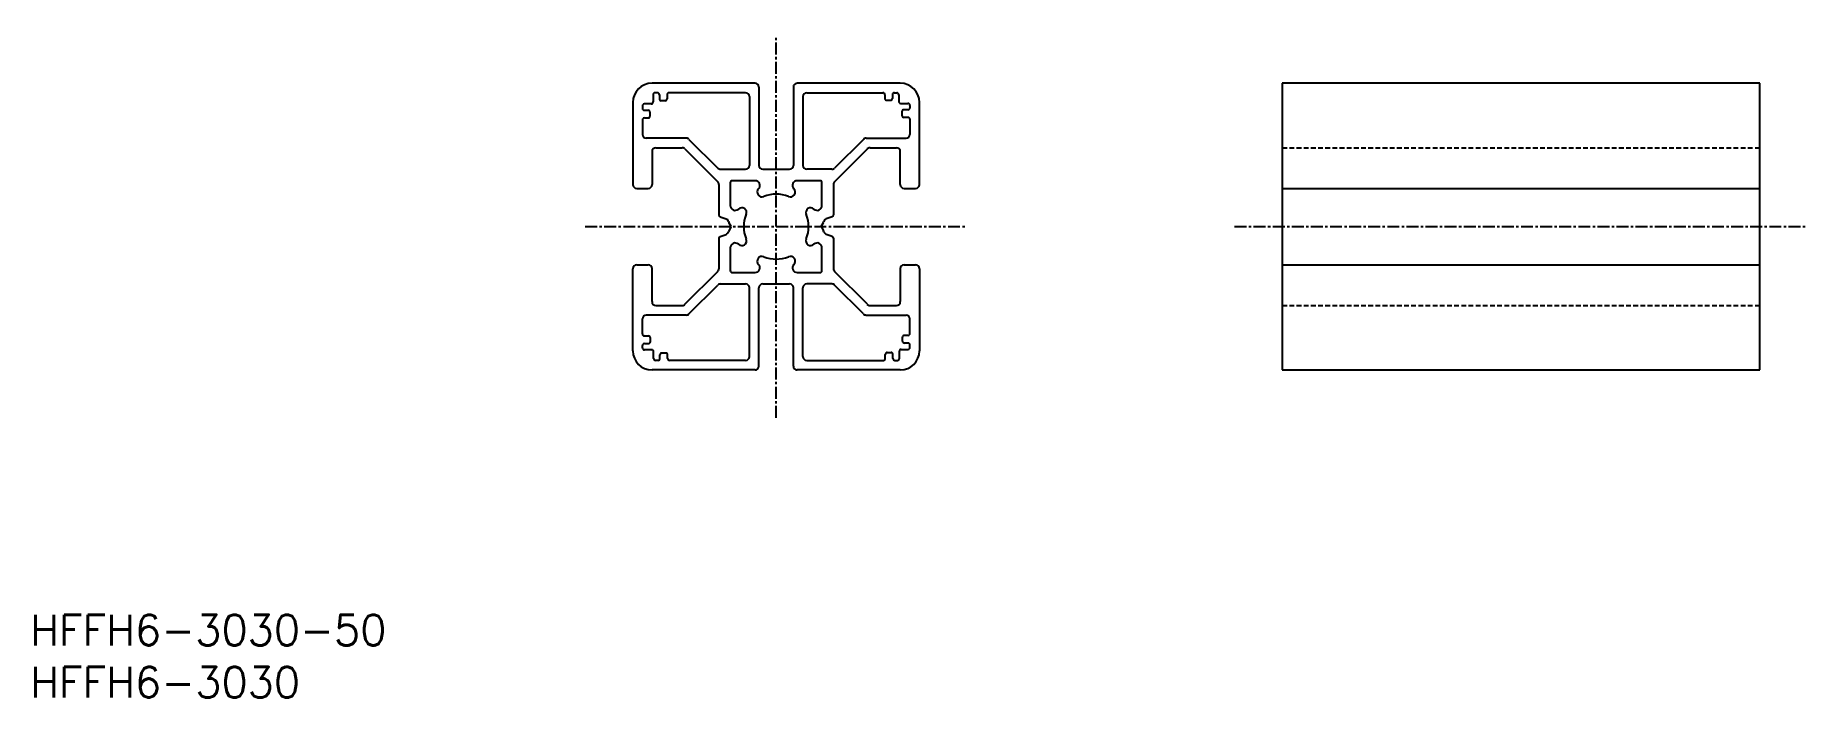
# Model space of a CAD drawing. Extents: x -55 to 131, y -29 to 41.
import ezdxf

# ---------------------------------------------------------------- set-up
doc = ezdxf.new("R2010")
doc.units = 0
doc.linetypes.add('CENTER', pattern=[2, 1.25, -0.25, 0.25, -0.25])
doc.linetypes.add('DASHED', pattern=[0.75, 0.5, -0.25])
doc.layers.get('0').update_dxf_attribs({"linetype": 'CONTINUOUS'})
doc.layers.add('CENTER', color=1, linetype='CENTER')
doc.styles.get("Standard").update_dxf_attribs({"font": 'txt.shx', "bigfont": 'bigfont.shx'})

msp = doc.modelspace()

# ---------------------------------------------------------------- linework, layer by layer
at = {"linetype": 'CONTINUOUS'}
for p, q in [((20.3, 35.71), (9.5, 35.71)), ((20.7, 35.31), (20.7, 27.11)), ((24.3, 35.31), (24.3, 27.11)), ((35.5, 35.71), (24.7, 35.71)), ((7.5, 33.71), (7.5, 25.11)), ((9.41, 33.55), (8.7, 33.55)), ((9.61, 34.51), (9.61, 33.75)), ((10.07, 34.71), (9.81, 34.71)), ((10.27, 34.51), (10.27, 34.51)), ((10.27, 34.51), (10.27, 34.08)), ((10.87, 33.88), (10.47, 33.88)), ((11.07, 34.51), (11.07, 34.51)), ((11.07, 34.51), (11.07, 34.08)), ((19.3, 34.71), (11.27, 34.71)), ((19.7, 34.31), (19.7, 27.11)), ((25.3, 34.31), (25.3, 27.11)), ((25.7, 34.71), (33.68, 34.71)), ((33.88, 34.51), (33.88, 34.51)), ((33.88, 34.51), (33.88, 34.13)), ((34.08, 33.93), (34.48, 33.93)), ((34.68, 34.51), (34.68, 34.51)), ((34.68, 34.51), (34.68, 34.13)), ((34.88, 34.71), (35.14, 34.71)), ((35.34, 34.51), (35.34, 33.8)), ((35.54, 33.6), (36.3, 33.6)), ((36.5, 33.4), (36.5, 33.14)), ((37.5, 25.11), (37.5, 33.71)), ((8.5, 33.35), (8.5, 33.08)), ((8.5, 31.88), (8.5, 30.36)), ((8.7, 32.88), (8.7, 32.88)), ((8.7, 32.88), (9.08, 32.88)), ((8.7, 32.08), (9.08, 32.08)), ((9.28, 32.68), (9.28, 32.28)), ((35.67, 32.74), (35.67, 32.34)), ((36.3, 32.94), (35.87, 32.94)), ((36.3, 32.14), (35.87, 32.14)), ((36.3, 32.94), (36.3, 32.94)), ((36.5, 31.94), (36.5, 30.36)), ((13.09, 29.96), (8.9, 29.96)), ((13.37, 29.84), (16.38, 26.83)), ((31.63, 29.84), (28.62, 26.83)), ((31.92, 29.96), (36.1, 29.96)), ((9.5, 28.56), (9.5, 25.11)), ((9.9, 28.96), (12.67, 28.96)), ((12.95, 28.84), (16.38, 25.41)), ((32.05, 28.84), (28.62, 25.41)), ((32.33, 28.96), (35.1, 28.96)), ((35.5, 25.11), (35.5, 28.56)), ((16.67, 26.71), (19.3, 26.71)), ((21.1, 26.71), (23.9, 26.71)), ((28.34, 26.71), (25.7, 26.71)), ((7.9, 24.71), (9.1, 24.71)), ((16.5, 25.13), (16.5, 21.93)), ((17.7, 25.31), (17.7, 22.91)), ((20.3, 25.51), (17.9, 25.51)), ((27.1, 25.51), (24.71, 25.51)), ((27.3, 22.91), (27.3, 25.31)), ((28.5, 25.13), (28.5, 21.93)), ((35.9, 24.71), (37.1, 24.71)), ((16.63, 21.74), (17.26, 21.52)), ((17.8, 20.71), (17.56, 21.14)), ((17.8, 20.71), (17.56, 20.28)), ((27.2, 20.71), (27.45, 21.14)), ((27.2, 20.71), (27.45, 20.28)), ((28.37, 21.74), (27.74, 21.52)), ((16.5, 19.49), (16.5, 16.29)), ((16.63, 19.68), (17.26, 19.9)), ((28.37, 19.68), (27.74, 19.9)), ((28.5, 19.49), (28.5, 16.29)), ((7.9, 16.71), (9.1, 16.71)), ((17.7, 18.5), (17.7, 16.11)), ((27.3, 16.11), (27.3, 18.5)), ((35.9, 16.71), (37.1, 16.71)), ((7.5, 7.71), (7.5, 16.31)), ((9.5, 12.86), (9.5, 16.31)), ((12.95, 12.58), (16.38, 16.01)), ((17.9, 15.91), (20.3, 15.91)), ((24.71, 15.91), (27.1, 15.91)), ((32.05, 12.58), (28.62, 16.01)), ((35.5, 16.31), (35.5, 12.86)), ((37.5, 16.31), (37.5, 7.71)), ((13.37, 11.58), (16.38, 14.59)), ((16.67, 14.71), (19.3, 14.71)), ((19.7, 7.11), (19.7, 14.31)), ((20.7, 6.11), (20.7, 14.31)), ((21.1, 14.71), (23.9, 14.71)), ((24.3, 6.11), (24.3, 14.31)), ((25.3, 7.11), (25.3, 14.31)), ((28.34, 14.71), (25.7, 14.71)), ((31.63, 11.58), (28.62, 14.59)), ((13.09, 11.46), (8.9, 11.46)), ((9.9, 12.46), (12.67, 12.46)), ((31.92, 11.46), (36.1, 11.46)), ((32.33, 12.46), (35.1, 12.46)), ((8.5, 9.48), (8.5, 11.06)), ((8.7, 9.28), (9.13, 9.28)), ((36.3, 9.33), (35.93, 9.33)), ((36.5, 9.53), (36.5, 11.06)), ((8.5, 8.02), (8.5, 8.28)), ((8.7, 8.48), (8.7, 8.48)), ((8.7, 8.48), (9.13, 8.48)), ((9.46, 7.82), (8.7, 7.82)), ((9.33, 8.68), (9.33, 9.08)), ((9.66, 6.91), (9.66, 7.62)), ((10.93, 7.48), (10.53, 7.48)), ((34.13, 7.54), (34.53, 7.54)), ((35.4, 6.91), (35.4, 7.67)), ((35.6, 7.87), (36.3, 7.87)), ((35.73, 8.73), (35.73, 9.13)), ((36.3, 8.53), (35.93, 8.53)), ((36.3, 8.53), (36.3, 8.53)), ((36.5, 8.07), (36.5, 8.33)), ((20.3, 5.71), (9.5, 5.71)), ((10.13, 6.71), (9.86, 6.71)), ((10.33, 6.91), (10.33, 7.28)), ((10.33, 6.91), (10.33, 6.91)), ((11.13, 6.91), (11.13, 7.28)), ((11.13, 6.91), (11.13, 6.91)), ((19.3, 6.71), (11.33, 6.71)), ((35.5, 5.71), (24.7, 5.71)), ((25.7, 6.71), (33.73, 6.71)), ((33.93, 6.91), (33.93, 7.34)), ((33.93, 6.91), (33.93, 6.91)), ((34.73, 6.91), (34.73, 7.34)), ((34.73, 6.91), (34.73, 6.91)), ((34.93, 6.71), (35.2, 6.71))]:
    msp.add_line(p, q, dxfattribs=at)
at = {"color": 7, "linetype": 'CONTINUOUS'}
for p, q in [((125.5, 35.71), (75.5, 35.71)), ((75.5, 35.71), (75.5, 5.71)), ((125.5, 5.71), (125.5, 35.71)), ((75.5, 24.71), (125.5, 24.71)), ((75.5, 16.71), (125.5, 16.71)), ((75.5, 5.71), (125.5, 5.71))]:
    msp.add_line(p, q, dxfattribs=at)
at = {"color": 3, "linetype": 'DASHED'}
for p, q in [((75.5, 28.96), (125.5, 28.96)), ((75.5, 12.46), (125.5, 12.46))]:
    msp.add_line(p, q, dxfattribs=at)
at = {"linetype": 'CONTINUOUS'}
for centre, radius, start, end in [((9.5, 33.71), 2, 90, 180), ((20.3, 35.31), 0.4, 0, 90), ((24.7, 35.31), 0.4, 90, 180), ((35.5, 33.71), 2, 0, 90), ((8.7, 33.35), 0.2, 90, 180), ((9.41, 33.75), 0.2, 270, 0), ((9.81, 34.51), 0.2, 90, 180), ((10.07, 34.51), 0.2, 0, 90), ((10.47, 34.08), 0.2, 180, 270), ((10.87, 34.08), 0.2, 270, 0), ((11.27, 34.51), 0.2, 90, 180), ((19.3, 34.31), 0.4, 0, 90), ((25.7, 34.31), 0.4, 90, 180), ((33.68, 34.51), 0.2, 0, 90), ((34.08, 34.13), 0.2, 180, 270), ((34.48, 34.13), 0.2, 270, 0), ((34.88, 34.51), 0.2, 90, 180), ((35.14, 34.51), 0.2, 360, 90), ((35.54, 33.8), 0.2, 180, 270), ((36.3, 33.4), 0.2, 0, 90), ((8.7, 33.08), 0.2, 180, 270), ((8.7, 31.88), 0.2, 90, 180), ((9.08, 32.68), 0.2, 0, 90), ((9.08, 32.28), 0.2, 270, 0), ((35.87, 32.74), 0.2, 90, 180), ((35.87, 32.34), 0.2, 180, 270), ((36.3, 33.14), 0.2, 270, 0), ((36.3, 31.94), 0.2, 0, 90), ((8.9, 30.36), 0.4, 180, 270), ((13.09, 29.56), 0.4, 45, 90), ((31.92, 29.56), 0.4, 90, 135), ((36.1, 30.36), 0.4, 270, 0), ((9.9, 28.56), 0.4, 90, 180), ((12.67, 28.56), 0.4, 45, 90), ((32.33, 28.56), 0.4, 90, 135), ((35.1, 28.56), 0.4, 0, 90), ((16.67, 27.11), 0.4, 225, 270), ((19.3, 27.11), 0.4, 270, 0), ((21.1, 27.11), 0.4, 180, 270), ((23.9, 27.11), 0.4, 270, 0), ((25.7, 27.11), 0.4, 180, 270), ((28.34, 27.11), 0.4, 270, 315), ((7.9, 25.11), 0.4, 180, 270), ((9.1, 25.11), 0.4, 270, 0), ((16.1, 25.13), 0.4, 0, 45), ((17.9, 25.31), 0.2, 90, 180), ((20.3, 25.01), 0.5, 316.0719, 90), ((21.02, 24.32), 0.5, 136.0719, 292.3801), ((23.99, 24.32), 0.5, 247.6199, 43.9281), ((24.71, 25.01), 0.5, 90, 223.9281), ((27.1, 25.31), 0.2, 0, 90), ((28.9, 25.13), 0.4, 135, 180), ((35.9, 25.11), 0.4, 180, 270), ((37.1, 25.11), 0.4, 270, 0), ((18.2, 22.91), 0.5, 180, 313.9281), ((18.9, 22.19), 0.5, 337.6199, 133.9281), ((22.5, 20.71), 3.4, 67.6199, 112.3801), ((26.11, 22.19), 0.5, 46.0719, 202.3801), ((26.8, 22.91), 0.5, 226.0719, 0), ((16.7, 21.93), 0.2, 180, 250.3833), ((17.13, 21.14), 0.4, 14.2727, 70.3833), ((17.9, 21.34), 0.4, 194.2727, 210), ((22.5, 20.71), 3.4, 157.6199, 202.3801), ((22.5, 20.71), 3.4, 337.6199, 22.3801), ((27.1, 21.34), 0.4, 330, 345.7273), ((27.88, 21.14), 0.4, 109.6167, 165.7273), ((28.3, 21.93), 0.2, 289.6167, 0), ((16.7, 19.49), 0.2, 109.6167, 180), ((17.13, 20.28), 0.4, 289.6167, 345.7273), ((17.9, 20.08), 0.4, 150, 165.7273), ((18.2, 18.5), 0.5, 46.0719, 180), ((18.9, 19.22), 0.5, 226.0719, 22.3801), ((26.11, 19.22), 0.5, 157.6199, 313.9281), ((26.8, 18.5), 0.5, 0, 133.9281), ((27.1, 20.08), 0.4, 14.2727, 30), ((27.88, 20.28), 0.4, 194.2727, 250.3833), ((28.3, 19.49), 0.2, 0, 70.3833), ((7.9, 16.31), 0.4, 90, 180), ((9.1, 16.31), 0.4, 0, 90), ((20.3, 16.41), 0.5, 270, 43.9281), ((21.02, 17.1), 0.5, 67.6199, 223.9281), ((22.5, 20.71), 3.4, 247.6199, 292.3801), ((23.99, 17.1), 0.5, 316.0719, 112.3801), ((24.71, 16.41), 0.5, 136.0719, 270), ((35.9, 16.31), 0.4, 90, 180), ((37.1, 16.31), 0.4, 0, 90), ((16.1, 16.29), 0.4, 315, 0), ((17.9, 16.11), 0.2, 180, 270), ((27.1, 16.11), 0.2, 270, 0), ((28.9, 16.29), 0.4, 180, 225), ((16.67, 14.31), 0.4, 90, 135), ((19.3, 14.31), 0.4, 0, 90), ((21.1, 14.31), 0.4, 90, 180), ((23.9, 14.31), 0.4, 0, 90), ((25.7, 14.31), 0.4, 90, 180), ((28.34, 14.31), 0.4, 45, 90), ((8.9, 11.06), 0.4, 90, 180), ((9.9, 12.86), 0.4, 180, 270), ((12.67, 12.86), 0.4, 270, 315), ((13.09, 11.86), 0.4, 270, 315), ((31.92, 11.86), 0.4, 225, 270), ((32.33, 12.86), 0.4, 225, 270), ((35.1, 12.86), 0.4, 270, 360), ((36.1, 11.06), 0.4, 0, 90), ((8.7, 9.48), 0.2, 180, 270), ((9.13, 9.08), 0.2, 360, 90), ((35.93, 9.13), 0.2, 90, 180), ((36.3, 9.53), 0.2, 270, 0), ((9.5, 7.71), 2, 180, 270), ((8.7, 8.28), 0.2, 90, 180), ((8.7, 8.02), 0.2, 180, 270), ((9.13, 8.68), 0.2, 270, 360), ((9.46, 7.62), 0.2, 0, 90), ((10.53, 7.28), 0.2, 90, 180), ((10.93, 7.28), 0.2, 0, 90), ((34.13, 7.34), 0.2, 90, 180), ((34.53, 7.34), 0.2, 0, 90), ((35.6, 7.67), 0.2, 90, 180), ((35.5, 7.71), 2, 270, 0), ((35.93, 8.73), 0.2, 180, 270), ((36.3, 8.33), 0.2, 0, 90), ((36.3, 8.07), 0.2, 270, 0), ((9.86, 6.91), 0.2, 180, 270), ((10.13, 6.91), 0.2, 270, 0), ((11.33, 6.91), 0.2, 180, 270), ((19.3, 7.11), 0.4, 270, 0), ((20.3, 6.11), 0.4, 270, 0), ((24.7, 6.11), 0.4, 180, 270), ((25.7, 7.11), 0.4, 180, 270), ((33.73, 6.91), 0.2, 270, 360), ((34.93, 6.91), 0.2, 180, 270), ((35.2, 6.91), 0.2, 270, 0)]:
    msp.add_arc(centre, radius, start, end, dxfattribs=at)
at = {"layer": 'CENTER', "color": 1, "linetype": 'CENTER'}
for p, q in [((22.5, 0.71), (22.5, 40.71)), ((2.5, 20.71), (42.5, 20.71)), ((70.5, 20.71), (130.5, 20.71))]:
    msp.add_line(p, q, dxfattribs=at)

# ---------------------------------------------------------------- texts
at = {"color": 7, "linetype": 'CONTINUOUS'}
for s, p in [('HFFH6-3030-50', (-55.61, -23.1)), ('HFFH6-3030', (-55.61, -28.56))]:
    msp.add_text(s, height=3.2, dxfattribs=at).set_placement(p)

doc.saveas('drawing.dxf')
